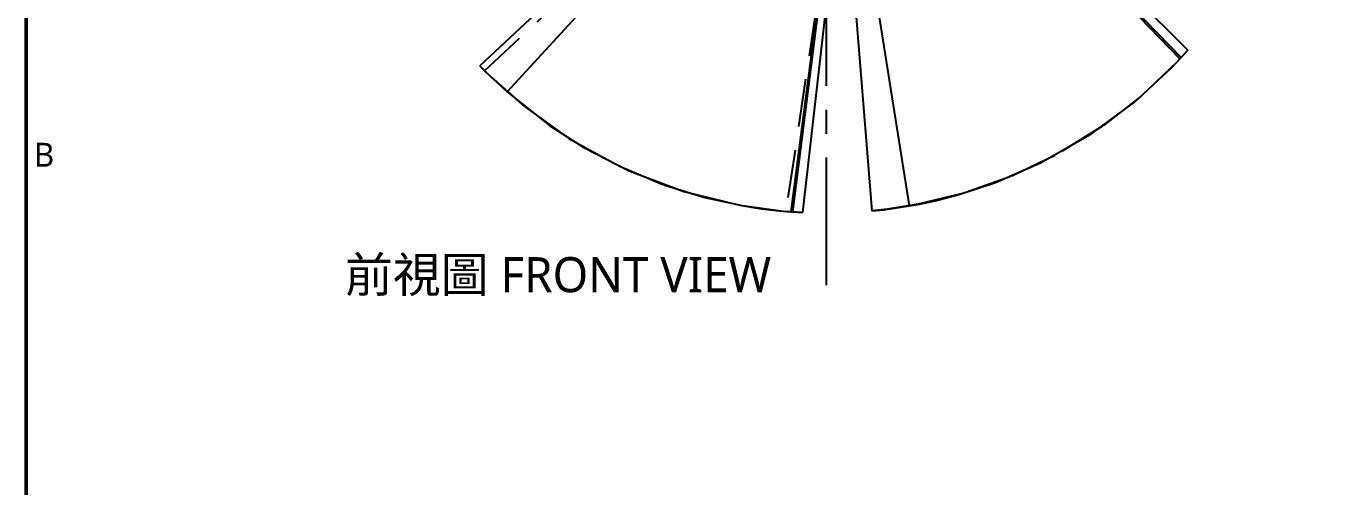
# Model space of a CAD drawing. Header units: metres. Extents: x -6 to 410, y 10 to 287.
# Drawn here: x 10 to 91.6, y 92.8 to 121.7 of the extents above; entities that cross this region are included whole.
import ezdxf

# ---------------------------------------------------------------- set-up
doc = ezdxf.new("R2010")
doc.units = ezdxf.units.M
doc.linetypes.add('CENTER2', pattern=[12.5, 8, -1.5, 1.5, -1.5])
doc.linetypes.add('DASHED', pattern=[4.5, 3, -1.5])
for name, color, linetype in [('BORDER', 7, 'Continuous'), ('HIDDEN', 9, 'DASHED'), ('TEXT', 7, 'Continuous'), ('VISIBLE', 3, 'Continuous')]:
    doc.layers.add(name, color=color, linetype=linetype)
doc.styles.add('CHINESE', font='msjh.ttc')

msp = doc.modelspace()

# ---------------------------------------------------------------- linework, layer by layer
at = {"layer": 'BORDER', "lineweight": 50}
msp.add_lwpolyline([(10, 10), (410, 10), (410, 287), (10, 287)], close=True, dxfattribs=at)
at = {"layer": 'CENTER2', "color": 3, "linetype": 'CENTER2'}
msp.add_line((60.198, 105.447), (60.198, 174.882), dxfattribs=at)
at = {"layer": 'HIDDEN'}
for p, q in [((38.759, 118.892), (51.422, 130.703)), ((60.198, 127.26), (57.65, 110.07)), ((82.845, 120.183), (82.138, 119.409)), ((38.759, 118.892), (38.455, 119.203)), ((82.138, 119.409), (79.925, 117.295)), ((39.157, 118.498), (38.759, 118.892)), ((39.157, 118.498), (41.226, 116.665)), ((41.226, 116.665), (44.035, 114.651)), ((79.925, 117.295), (77.53, 115.431)), ((77.53, 115.431), (74.518, 113.573)), ((44.035, 114.651), (47.165, 112.919)), ((74.518, 113.573), (71.751, 112.26)), ((47.165, 112.919), (49.991, 111.74)), ((71.751, 112.26), (68.63, 111.164)), ((49.991, 111.74), (52.57, 110.942)), ((68.63, 111.164), (65.946, 110.515)), ((52.57, 110.942), (54.907, 110.43)), ((54.907, 110.43), (57.65, 110.07)), ((63.463, 110.14), (63.03, 110.096)), ((64.019, 110.205), (63.463, 110.14)), ((65.946, 110.515), (64.019, 110.205)), ((58.696, 110), (57.65, 110.07))]:
    msp.add_line(p, q, dxfattribs=at)
at = {"layer": 'VISIBLE'}
for p, q in [((70.886, 132.154), (82.845, 120.183)), ((82.359, 119.645), (70.605, 131.791)), ((70.647, 131.851), (82.436, 119.729)), ((50.771, 130.738), (38.455, 119.203)), ((51.553, 130.029), (40.16, 117.567)), ((57.972, 110.045), (60.14, 126.807)), ((58.086, 110.037), (60.213, 126.812)), ((60.598, 126.814), (58.696, 110)), ((61.69, 126.917), (63.03, 110.096)), ((62.731, 127.086), (65.37, 110.409)), ((82.436, 119.729), (82.845, 120.183)), ((38.455, 119.203), (38.997, 118.654)), ((79.497, 116.933), (81.863, 119.122)), ((81.863, 119.122), (82.359, 119.645)), ((82.359, 119.645), (82.436, 119.729)), ((38.997, 118.654), (40.16, 117.567)), ((40.16, 117.567), (42.823, 115.461)), ((76.832, 114.956), (79.497, 116.933)), ((42.823, 115.461), (44.969, 114.083)), ((73.662, 113.13), (76.832, 114.956)), ((44.969, 114.083), (47.81, 112.62)), ((47.81, 112.62), (51.239, 111.322)), ((70.795, 111.883), (73.662, 113.13)), ((68.483, 111.121), (70.795, 111.883)), ((51.239, 111.322), (54.766, 110.455)), ((67.004, 110.739), (68.483, 111.121)), ((54.766, 110.455), (56.128, 110.238)), ((56.128, 110.238), (57.255, 110.106)), ((63.03, 110.096), (63.797, 110.178)), ((63.797, 110.178), (65.37, 110.409)), ((65.37, 110.409), (66.019, 110.529)), ((66.019, 110.529), (67.004, 110.739)), ((57.255, 110.106), (57.972, 110.045)), ((57.972, 110.045), (58.086, 110.037)), ((58.086, 110.037), (58.696, 110))]:
    msp.add_line(p, q, dxfattribs=at)

# ---------------------------------------------------------------- texts
at = {"layer": 'BORDER', "style": 'CHINESE'}
msp.add_text('B', height=1.5, dxfattribs=at).set_placement((10.5, 112.875))
at = {"layer": 'TEXT', "style": 'CHINESE'}
msp.add_text('前視圖 FRONT VIEW', height=2.2, dxfattribs=at).set_placement((30, 105))

doc.saveas('drawing.dxf')
